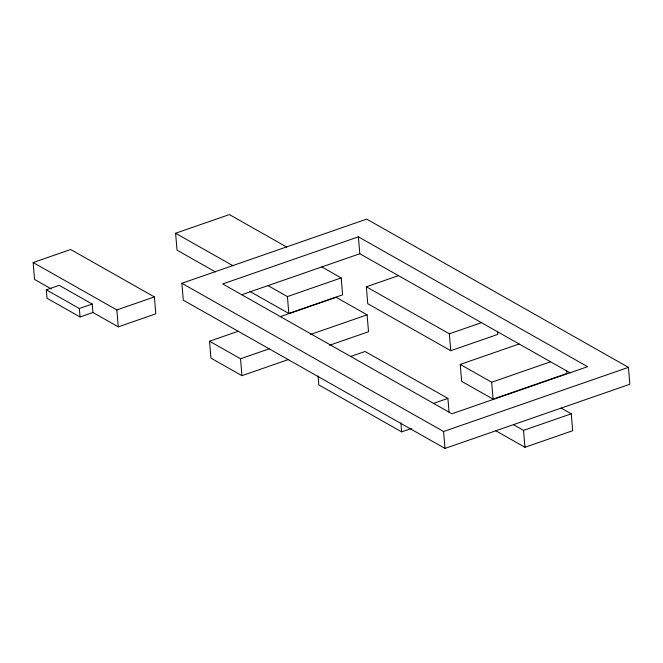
<?xml version="1.0" encoding="UTF-8"?>
<svg xmlns="http://www.w3.org/2000/svg" width="663" height="663" viewBox="0 0 663 663"><rect width="100%" height="100%" fill="white"/><g stroke="black" fill="none" stroke-linecap="round" stroke-linejoin="round"><path stroke-width="0.99" d="M51.175 288.844L34.567 279.438L33.15 262.531L70.676 249.512L154.38 296.925L155.797 313.823L118.279 326.851L92.928 312.497L80.049 316.964L47.04 298.259L46.327 289.814L59.206 285.339L92.223 304.044L92.928 312.497M215.483 271.938L177.021 250.15L175.596 233.252L229.381 214.58L286.748 247.075M46.327 289.814L79.345 308.51L92.223 304.044M181.877 283.275L366.722 219.113L628.433 367.352L629.85 384.258L444.997 448.42L183.295 300.182L181.877 283.275L443.58 431.514L628.433 367.352M33.15 262.531L116.854 309.944L154.38 296.925M358.401 236.84L222.693 283.946L451.909 413.787L587.609 366.68L358.401 236.84L359.818 253.747L570.246 372.938M241.68 294.753L359.818 253.747M268.034 285.604L287.411 296.585L341.188 277.913L342.614 294.82L288.828 313.483L249.47 291.19M288.678 359.454L241.945 375.672L210.95 358.119L209.533 341.213L238.183 331.268M280.358 316.632L336.1 297.281L367.095 314.834L368.512 331.74L329.569 345.257M497.548 331.409L497.797 334.392L450.765 350.71L367.75 303.687L366.332 286.789L398.463 275.634M209.533 341.213L240.528 358.774L269.178 348.829M310.375 334.525L367.095 314.834M350.512 356.52L365.04 351.481L447.898 398.413L449.066 412.336M366.332 286.789L449.348 333.812L481.479 322.657M566.633 370.542L566.882 373.526L493.09 399.134L461.655 381.333L460.23 364.426L519.129 343.981M460.23 364.426L491.673 382.236L550.563 361.791M433.37 403.46L447.898 398.413M318.058 375.971L318.812 384.921L401.67 431.853L411.4 428.48M513.444 424.66L523.538 430.378L571.257 413.811L572.675 430.718L524.955 447.285L495.518 430.61M321.812 266.94L341.188 277.913M561.163 408.093L571.257 413.811M175.596 233.252L232.962 265.739M523.538 430.378L524.955 447.285M491.673 382.236L493.09 399.134M449.348 333.812L450.765 350.71M443.58 431.514L444.997 448.42M400.924 422.911L401.67 431.853M287.411 296.585L288.828 313.483M240.528 358.774L241.945 375.672M116.854 309.944L118.279 326.851M79.345 308.51L80.049 316.964"/></g></svg>
